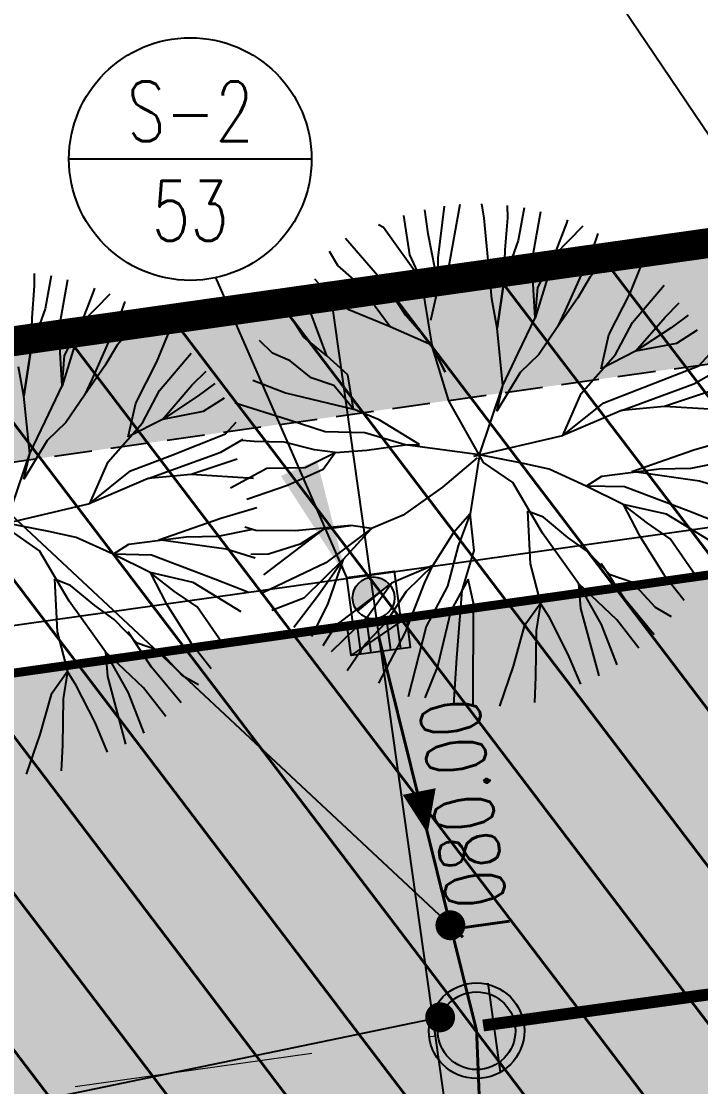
# Model space of a CAD drawing. Extents: x 352140 to 354978, y 6304672 to 6307963.
# Drawn here: x 352647.12 to 352658.5, y 6306029.22 to 6306047.06 of the extents above; entities that cross this region are included whole.
import ezdxf
from ezdxf import colors
from ezdxf.entities.mleader import LeaderData, LeaderLine
from ezdxf.enums import TextEntityAlignment as Align
from ezdxf.math import Vec2, Vec3

# ---------------------------------------------------------------- set-up
doc = ezdxf.new("R2010")
doc.units = 0
for name, pattern in [('CENTER', [50.800000000000004, 31.75, -6.35, 6.35, -6.35]), ('CONTINUA', [0]), ('CONTINUOS', [0]), ('DASHDOT', [1, 0.5, -0.25, 0, -0.25]), ('DASHDOTX2', [2, 1, -0.5, 0, -0.5]), ('DASHED', [19.049999999999997, 12.7, -6.35])]:
    doc.linetypes.add(name, pattern=pattern)
doc.layers.get('0').update_dxf_attribs({"linetype": 'CONTINUOUS'})
for name, color, linetype in [('00-S2_ALL AREA APORTANTES', 150, 'CONTINUOUS'), ('00_All ext_Camara', 3, 'CONTINUOUS'), ('00_All ext_Colector', 1, 'CONTINUOUS'), ('00_All ext_Descarga sum', 1, 'CONTINUOUS'), ('00_All ext_Txt', 4, 'CONTINUOUS'), ('00_S2_All ext_Sumidero', 3, 'CONTINUOUS'), ('02_Geo ext_Acotamiento', 7, 'CONTINUOUS'), ('02_Geo ext_Eje', 4, 'CONTINUOUS'), ('03_Pav ext_HCV', 34, 'CONTINUOUS'), ('03_Pav ext_Vereda HC', 42, 'CONTINUOUS'), ('03_Pav proy_Solera Tipo A', 1, 'CONTINUOUS'), ('03_S2_Pav ext_Borde vereda', 7, 'CONTINUOUS'), ('05_All ext_Txt', 4, 'CONTINUOUS'), ('1-MURO PANDERETA', 250, 'FENCELINE2'), ('Paisajismo', 253, 'CONTINUOUS')]:
    doc.layers.add(name, color=color, linetype=linetype)
doc.layers.add('0_ASD_LINEA OFICIAL', color=253, linetype='DASHDOT', lineweight=20)
doc.layers.add('EJE PROYECTADO', color=7, linetype='DASHDOTX2', lineweight=15)
doc.styles.add('ROMANS', font='romans.shx', dxfattribs={"width": 0.75})
doc.linetypes.add('FENCELINE2', pattern='A,0.25,-0.1,[132,ltypeshp.shx,S=0.1,R=0,X=-0.1,Y=0],-0.1,1', length=1.45)
doc.dimstyles.new('acio', dxfattribs={"dimscale": 0, "dimtxt": 2, "dimasz": 2, "dimexe": 1, "dimexo": 1, "dimtad": 1, "dimrnd": 0.05, "dimzin": 1, "dimtxsty": 'ROMANS', "dimcen": 2.5, "dimclrt": 2, "dimaunit": 2, "dimazin": 0, "dimtfac": 1, "dimtmove": 0, "dimatfit": 3, "dimfxl": 1, "dimfxlon": 1, "dimarcsym": 0})
doc.dimstyles.new('Principal', dxfattribs={"dimscale": 0, "dimtxt": 2, "dimasz": 2, "dimexe": 1, "dimexo": 1, "dimtad": 1, "dimrnd": 0.05, "dimzin": 1, "dimtxsty": 'ROMANS', "dimcen": 2.5, "dimclrt": 2, "dimaunit": 2, "dimadec": 0, "dimazin": 0, "dimtfac": 1, "dimtmove": 0, "dimatfit": 3, "dimfxl": 1, "dimfxlon": 1, "dimarcsym": 0})
pattern_1 = [(127.2451660467093, (0, 0), (-1.263734244477452, -0.9607975902004564), [])]
pattern_2 = [(0, (0, 0), (0.15875, 0.3175), [0, -0.3175])]

# ---------------------------------------------------------------- blocks, each defined once
blk = doc.blocks.new('_Dot')
at = {"color": 0, "linetype": 'ByBlock', "lineweight": -2}
blk.add_line((-0.5, 0), (-1, 0), dxfattribs=at)
at = {"color": 0, "linetype": 'ByBlock', "const_width": 0.5}
blk.add_lwpolyline([(-0.25, 0, 1), (0.25, 0, 1)], format="xyb", close=True, dxfattribs=at)
blk = doc.blocks.new('*U962')
at = {"layer": 'EJE PROYECTADO', "color": 7, "linetype": 'DASHDOTX2', "lineweight": 15, "ltscale": 4}
blk.add_line((352607.9261549543, 6306023.563363702), (352715.028569147, 6306038.686160961), dxfattribs=at)
blk = doc.blocks.new('SUMIDEROS2-flat-36')
h = blk.add_hatch(color=256)
h.dxf.hatch_style = 1
h.paths.add_polyline_path([(-2384012.433764914, 5850958.890662028), (-2384013.236991517, 5850959.486335617), (-2384012.135928119, 5850959.292275329)])
h = blk.add_hatch(color=256)
h.dxf.hatch_style = 1
h.paths.add_polyline_path([(-2384013.425125614, 5850958.89225714, 1), (-2384012.727470282, 5850958.835011723)])
at = {"ltscale": 0.5}
blk.add_line((-2384012.135928119, 5850959.292275329), (-2384013.236991517, 5850959.486335617), dxfattribs=at)
for points in [[(-2384012.939154723, 5850959.887948919), (-2384012.135928119, 5850959.292275329), (-2384012.433764914, 5850958.890662028), (-2384013.236991517, 5850959.486335617)], [(-2384013.236991517, 5850959.486335617), (-2384012.939154723, 5850959.887948919), (-2384012.135928119, 5850959.292275329), (-2384012.433764914, 5850958.890662028)]]:
    blk.add_lwpolyline(points, close=True)
for points in [[(-2384013.103120417, 5850959.387056686), (-2384012.805283622, 5850959.788669988)], [(-2384012.969249316, 5850959.287777754), (-2384012.671412521, 5850959.689391055)], [(-2384012.835378215, 5850959.188498823), (-2384012.53754142, 5850959.590112124)], [(-2384012.514087574, 5850958.950229387), (-2384012.990626445, 5850958.307648106), (-2384013.633207727, 5850958.784186976), (-2384013.156668857, 5850959.426768258)], [(-2384012.701507115, 5850959.089219891), (-2384012.403670321, 5850959.490833192)], [(-2384012.701507115, 5850959.089219891), (-2384012.403670321, 5850959.490833192)], [(-2384012.567636015, 5850958.98994096), (-2384012.26979922, 5850959.391554261)], [(-2384012.727470282, 5850958.835011723), (-2384013.425125614, 5850958.89225714)]]:
    blk.add_lwpolyline(points)
blk.add_circle((-2384013.076297948, 5850958.863634431), 0.35, dxfattribs=at)
blk = doc.blocks.new('CAMARA')
at = {"layer": '00_All ext_Camara', "ltscale": 0.5}
for radius in [0.8, 0.65]:
    blk.add_circle((0, 0), radius, dxfattribs=at)
blk = doc.blocks.new('sta_tic')
blk.add_line((0, -1.5), (0, 1.5))
blk = doc.blocks.new('*D1233')
at = {"layer": '02_Geo ext_Acotamiento', "color": 0, "lineweight": -2, "transparency": 16777216}
for p, q in [((352681.3729139861, 6306041.507904957), (352681.2626115966, 6306042.289140631)), ((352640.5150699242, 6306036.031050548), (352680.3423338038, 6306041.654247898)), ((352639.5652914505, 6306035.605101467), (352639.454989061, 6306036.386337142))]:
    blk.add_line(p, q, dxfattribs=at)
at = {"layer": '02_Geo ext_Acotamiento', "color": 0, "transparency": 16777216}
for points in [[(352680.319033292, 6306041.819277787), (352680.3656343156, 6306041.48921801), (352681.3325131318, 6306041.794050967)], [(352640.4917694124, 6306036.196080437), (352640.538370436, 6306035.86602066), (352639.5248905962, 6306035.891247477)]]:
    blk.add_solid(points, dxfattribs=at)
at = {"layer": '02_Geo ext_Acotamiento', "color": 2, "transparency": 16777216, "insert": (352660.3017972912, 6306039.741472719), "char_height": 1, "attachment_point": 5, "rotation": 8.036450939066954, "style": 'ROMANS'}
blk.add_mtext('42,20', dxfattribs=at)
blk = doc.blocks.new('A$C27410629')
at = {"layer": '0_ASD_LINEA OFICIAL', "ltscale": 8}
blk.add_lwpolyline([(286.0191263138258, 1240.57846385429, 0.5, 0.5, 0.0298147503070914), (329.8275544899516, 1253.395882122718, 0.5, 0.5, 0.0053734721055666), (335.5549609565205, 1255.503897473505, 0.5, 0.5, -0.0203890515798278), (369.1789315856004, 1266.395914572439, 0.5, 0.5, -0.0103381188957269), (382.0160864036152, 1269.772252053919, 0.5, 0.5, -0.0117361804000416), (401.8827953144032, 1274.181638345332, 0.5, 0.5, 0), (500.8924152547843, 1288.160771687743, 0, 0, 0)], format="xyseb", dxfattribs=at)
blk = doc.blocks.new('1.0 - LO RECABARREN LOTEO PARQUE - VEGETACION PROPUESTA ETAPA MUNICIPAL')
at = {"layer": 'Paisajismo', "color": 251}
for p, q in [((352654.8731537223, 6306043.761832152), (352654.832060887, 6306044.004610754)), ((352653.9327817107, 6306043.502571484), (352653.8787668031, 6306043.904225743)), ((352654.1012182576, 6306043.103242264), (352654.2098079642, 6306043.964172781)), ((352654.4658486105, 6306043.992059584), (352654.2480300732, 6306042.784007461)), ((352655.266701453, 6306043.771671291), (352655.2627974195, 6306043.978442644)), ((352655.5419879921, 6306043.93750652), (352655.4433080663, 6306043.390213285)), ((352655.6712993491, 6306043.032259612), (352655.8200320753, 6306043.877373635)), ((352653.1866217431, 6306043.609236079), (352653.105717589, 6306043.651432417)), ((352653.5226242472, 6306043.80832193), (352653.6226106477, 6306043.152702987)), ((352654.9991284897, 6306042.415804986), (352654.8731537223, 6306043.761832152)), ((352655.2233959523, 6306043.236374866), (352655.266701453, 6306043.771671291)), ((352656.053007235, 6306043.145143555), (352656.2564905827, 6306043.683464287)), ((352656.2564905827, 6306043.683464287), (352656.2727984679, 6306043.735687003)), ((352653.8175565297, 6306042.728803185), (352653.1866217431, 6306043.609236079)), ((352654.1103346977, 6306042.620403758), (352653.9327817107, 6306043.502571484)), ((352656.5247941264, 6306043.632012766), (352656.053007235, 6306043.145143555)), ((352656.7748196789, 6306043.508283759), (352656.6735052098, 6306043.212186074)), ((352653.2317472352, 6306042.63756967), (352652.5492018335, 6306043.426399209)), ((352655.4433080663, 6306043.390213285), (352655.2062838259, 6306042.728298319)), ((352657.1207966311, 6306043.30142301), (352656.9611942415, 6306043.13556872)), ((352652.4242919786, 6306042.96973491), (352652.2862701576, 6306043.207644534)), ((352653.6226106477, 6306043.152702987), (352653.8175565297, 6306042.728803185)), ((352655.2062838259, 6306042.728298319), (352655.2233959523, 6306043.236374866)), ((352656.053007235, 6306043.145143555), (352655.7256227538, 6306042.096733077)), ((352655.7694326735, 6306042.605313703), (352656.053007235, 6306043.145143555)), ((352656.6735052098, 6306043.212186074), (352656.2297054871, 6306042.217659397)), ((352656.9611942415, 6306043.13556872), (352656.6473934159, 6306042.782233126)), ((352652.6957983133, 6306042.734345598), (352652.4242919786, 6306042.96973491)), ((352654.1103346977, 6306042.620403758), (352654.1012182576, 6306043.103242264)), ((352655.7256227538, 6306042.096733077), (352655.6712993491, 6306043.032259612)), ((352657.3104318498, 6306042.49969512), (352657.5167504049, 6306043.003010466)), ((352647.3474271911, 6306042.630660065), (352647.3435231576, 6306042.837431417)), ((352647.6227137302, 6306042.796495293), (352647.5240338043, 6306042.249202058)), ((352654.2480300732, 6306042.784007461), (352654.1103346977, 6306042.620403758)), ((352656.6473934159, 6306042.782233126), (352656.440377078, 6306042.430913721)), ((352647.3041216904, 6306042.095363639), (352647.3474271911, 6306042.630660065)), ((352647.7520250872, 6306041.891248385), (352647.9007578134, 6306042.736362408)), ((352648.3372163208, 6306042.54245306), (352648.3535242059, 6306042.594675777)), ((352652.2417187134, 6306042.524746422), (352652.0364913426, 6306042.742251049)), ((352652.9693199228, 6306042.39210227), (352652.6957983133, 6306042.734345598)), ((352653.5616885424, 6306042.136048888), (352653.2317472352, 6306042.63756967)), ((352653.8175565297, 6306042.728803185), (352653.9984166256, 6306041.636541265)), ((352653.9802363536, 6306042.05443455), (352654.1103346977, 6306042.620403758)), ((352655.0879310147, 6306041.924350156), (352655.2062838259, 6306042.728298319)), ((352655.2062838259, 6306042.728298319), (352655.0879310147, 6306041.924350156)), ((352655.7256227538, 6306042.096733077), (352655.7694326735, 6306042.605313703)), ((352657.3561299645, 6306042.020623423), (352657.8880560932, 6306042.645724571)), ((352648.133732973, 6306042.004132329), (352648.3372163208, 6306042.54245306)), ((352648.6055198645, 6306042.491001539), (352648.133732973, 6306042.004132329)), ((352652.2417459283, 6306041.458097409), (352651.8591831859, 6306042.473200579)), ((352652.6093046413, 6306042.229804562), (352652.2417187134, 6306042.524746422)), ((352653.2982547359, 6306041.94400698), (352652.9693199228, 6306042.39210227)), ((352655.0879310147, 6306041.924350156), (352654.9991284897, 6306042.415804986)), ((352656.440377078, 6306042.430913721), (352656.1024003783, 6306041.943504277)), ((352656.9614586716, 6306041.808840566), (352657.3104318498, 6306042.49969512)), ((352647.5240338043, 6306042.249202058), (352647.287009564, 6306041.587287092)), ((352648.855545417, 6306042.367272533), (352648.7542309478, 6306042.071174847)), ((352653.2982547359, 6306041.94400698), (352652.6093046413, 6306042.229804562)), ((352656.2297054871, 6306042.217659397), (352656.1024003783, 6306041.943504277)), ((352657.9010709754, 6306042.108337989), (352658.1392427684, 6306042.345529615)), ((352647.287009564, 6306041.587287092), (352647.3041216904, 6306042.095363639)), ((352648.7542309478, 6306042.071174847), (352648.3104312251, 6306041.07664817)), ((352649.2015223692, 6306042.160411783), (352649.0419199796, 6306041.994557493)), ((352651.8536755913, 6306041.772777541), (352651.6256843066, 6306042.130731213)), ((352653.9984166256, 6306041.636541265), (352653.5616885424, 6306042.136048888)), ((352655.4430569748, 6306041.503474701), (352655.7256227538, 6306042.096733077)), ((352657.4090844894, 6306041.535535997), (352657.9010709754, 6306042.108337989)), ((352658.2861055317, 6306042.139865382), (352658.0050139563, 6306041.929171606)), ((352647.8063484919, 6306040.955721851), (352647.7520250872, 6306041.891248385)), ((352648.133732973, 6306042.004132329), (352647.8063484919, 6306040.955721851)), ((352647.8501584116, 6306041.464302476), (352648.133732973, 6306042.004132329)), ((352649.0419199796, 6306041.994557493), (352648.728119154, 6306041.641221899)), ((352649.3911575879, 6306041.358683893), (352649.5974761429, 6306041.861999239)), ((352653.9984166256, 6306041.636541265), (352653.2982547359, 6306041.94400698)), ((352655.186180266, 6306040.964145854), (352655.0879310147, 6306041.924350156)), ((352656.1024003783, 6306041.943504277), (352655.7906171123, 6306041.483311636)), ((352657.0725554623, 6306041.480790497), (352657.3561299645, 6306042.020623423)), ((352658.0050139563, 6306041.929171606), (352657.4090844894, 6306041.535535997)), ((352658.4404740199, 6306041.89101129), (352658.0903717784, 6306041.669152631)), ((352651.3302752429, 6306041.505991391), (352651.1126666882, 6306041.715673021)), ((352652.2417459283, 6306041.458097409), (352651.8536755913, 6306041.772777541)), ((352656.831360317, 6306041.24287187), (352656.9614586716, 6306041.808840566)), ((352647.1686567528, 6306040.78333893), (352647.287009564, 6306041.587287092)), ((352647.287009564, 6306041.587287092), (352647.1686567528, 6306040.78333893)), ((352648.728119154, 6306041.641221899), (352648.5211028161, 6306041.289902494)), ((352649.4368557026, 6306040.879612196), (352649.9687818312, 6306041.504713344)), ((352651.6264595823, 6306041.377963162), (352651.3302752429, 6306041.505991391)), ((352654.2205647201, 6306041.186429742), (352653.9984166256, 6306041.636541265)), ((352653.9984166256, 6306041.636541265), (352654.2205647201, 6306041.186429742)), ((352654.2830371575, 6306040.706578072), (352653.9984166256, 6306041.636541265)), ((352655.186180266, 6306040.964145854), (352655.4430569748, 6306041.503474701)), ((352657.4090844894, 6306041.535535997), (352656.831360317, 6306041.24287187)), ((352658.0903717784, 6306041.669152631), (352657.4090844894, 6306041.535535997)), ((352647.8063484919, 6306040.955721851), (352647.8501584116, 6306041.464302476)), ((352649.0421844097, 6306040.667829339), (352649.3911575879, 6306041.358683893)), ((352651.9790613346, 6306041.090660512), (352651.6264595823, 6306041.377963162)), ((352652.5896071357, 6306041.142658092), (352652.2417459283, 6306041.458097409)), ((352655.7906171123, 6306041.483311636), (352655.4758075043, 6306041.183404566)), ((352656.4973361014, 6306040.82855898), (352657.0725554623, 6306041.480790497)), ((352658.4648112328, 6306041.293287294), (352658.6431232228, 6306041.488898712)), ((352647.1686567528, 6306040.78333893), (352647.0798542277, 6306041.274793759)), ((352648.5211028161, 6306041.289902494), (352648.1831261164, 6306040.80249305)), ((352649.9817967135, 6306040.967326762), (352650.2199685065, 6306041.204518388)), ((352652.6832606317, 6306040.56947767), (352652.5896071357, 6306041.142658092)), ((352655.4758075043, 6306041.183404566), (352655.0874637873, 6306040.534701434)), ((352657.5369900604, 6306040.928361503), (352658.4648112328, 6306041.293287294)), ((352658.3847551433, 6306040.990444731), (352658.7560614859, 6306041.203417106)), ((352648.3104312251, 6306041.07664817), (352648.1831261164, 6306040.80249305)), ((352649.4898102275, 6306040.39452477), (352649.9817967135, 6306040.967326762)), ((352650.3668312698, 6306040.998854155), (352650.0857396944, 6306040.788160379)), ((352651.0024595441, 6306041.052315139), (352651.5494701308, 6306040.841263183)), ((352652.3553368267, 6306040.964144479), (352651.9790613346, 6306041.090660512)), ((352652.6832606317, 6306040.56947767), (352652.3553368267, 6306040.964144479)), ((352654.7928229096, 6306039.800616099), (352655.186180266, 6306040.964145854)), ((352655.0874637873, 6306040.534701434), (352655.186180266, 6306040.964145854)), ((352657.1703002945, 6306040.547301994), (352658.3847551433, 6306040.990444731)), ((352647.5237827129, 6306040.362463474), (352647.8063484919, 6306040.955721851)), ((352648.1831261164, 6306040.80249305), (352647.8713428504, 6306040.342300409)), ((352649.1532812004, 6306040.33977927), (352649.4368557026, 6306040.879612196)), ((352650.0857396944, 6306040.788160379), (352649.4898102275, 6306040.39452477)), ((352651.5494701308, 6306040.841263183), (352652.6832606317, 6306040.56947767)), ((352656.1900923734, 6306040.127936446), (352656.4973361014, 6306040.82855898)), ((352656.8741159534, 6306040.675330223), (352657.5369900604, 6306040.928361503)), ((352658.6597571149, 6306040.869387492), (352657.8900985184, 6306040.614340021)), ((352647.2669060041, 6306039.823134627), (352647.1686567528, 6306040.78333893)), ((352648.9120860551, 6306040.101860643), (352649.0421844097, 6306040.667829339)), ((352650.521199758, 6306040.750000063), (352650.1710975165, 6306040.528141405)), ((352651.5917286831, 6306040.388525825), (352650.7051932818, 6306040.66575039)), ((352654.8633353247, 6306039.675305483), (352654.2830371575, 6306040.706578072)), ((352656.1900923734, 6306040.127936446), (352656.8741159534, 6306040.675330223)), ((352657.8900985184, 6306040.614340021), (352657.1703002945, 6306040.547301994)), ((352657.8900985184, 6306040.614340021), (352657.1703002945, 6306040.547301994)), ((352658.9299788407, 6306040.54831355), (352657.8900985184, 6306040.614340021)), ((352650.1710975165, 6306040.528141405), (352649.4898102275, 6306040.39452477)), ((352652.6832606317, 6306040.56947767), (352652.6832606317, 6306040.56947767)), ((352653.1139359772, 6306040.390544261), (352652.6832606317, 6306040.56947767)), ((352657.1703002945, 6306040.547301994), (352656.1900923734, 6306040.127936446)), ((352647.2669060041, 6306039.823134627), (352647.5237827129, 6306040.362463474)), ((352647.8713428504, 6306040.342300409), (352647.5565332424, 6306040.042393339)), ((352648.5780618395, 6306039.687547754), (352649.1532812004, 6306040.33977927)), ((352649.4898102275, 6306040.39452477), (352648.9120860551, 6306040.101860643)), ((352650.5455369709, 6306040.152276067), (352650.7238489609, 6306040.347887485)), ((352652.2097840897, 6306040.186405003), (352651.5917286831, 6306040.388525825)), ((352653.7894199197, 6306039.975714386), (352653.1139359772, 6306040.390544261)), ((352649.6177157985, 6306039.787350276), (352650.5455369709, 6306040.152276067)), ((352652.8777020948, 6306040.172293666), (352652.2097840897, 6306040.186405003)), ((352653.5491509182, 6306039.971177885), (352652.8777020948, 6306040.172293666)), ((352654.7011376872, 6306039.779138181), (352656.1900923734, 6306040.127936446)), ((352647.5565332424, 6306040.042393339), (352647.1681895253, 6306039.393690207)), ((352650.4654808814, 6306039.849433504), (352650.836787224, 6306040.062405879)), ((352651.0218319807, 6306040.026282995), (352650.8204031264, 6306040.042604868)), ((352651.5248345469, 6306040.015654599), (352651.0218319807, 6306040.026282995)), ((352652.030115852, 6306039.884316443), (352651.5248345469, 6306040.015654599)), ((352652.9099459794, 6306039.878939287), (352653.5491509182, 6306039.971177885)), ((352653.5491509182, 6306039.971177885), (352653.7894199197, 6306039.975714386)), ((352654.7928229096, 6306039.800616099), (352653.5491509182, 6306039.971177885)), ((352658.3855420487, 6306039.883559989), (352658.988720798, 6306040.064342448)), ((352646.8735486476, 6306038.659604873), (352647.2669060041, 6306039.823134627)), ((352647.1681895253, 6306039.393690207), (352647.2669060041, 6306039.823134627)), ((352648.9548416914, 6306039.534318996), (352649.6177157985, 6306039.787350276)), ((352649.2510260326, 6306039.406290767), (352650.4654808814, 6306039.849433504)), ((352650.740482853, 6306039.728376265), (352649.9708242564, 6306039.473328794)), ((352651.8738249497, 6306039.592138511), (352652.3765212654, 6306039.842142412)), ((352652.3765212654, 6306039.842142412), (352652.030115852, 6306039.884316443)), ((352652.1769276745, 6306039.565081127), (352652.3765212654, 6306039.842142412)), ((352652.3765212654, 6306039.842142412), (352652.9099459794, 6306039.878939287)), ((352654.7550354064, 6306039.753433573), (352654.1767897645, 6306039.261484553)), ((352654.7928229096, 6306039.800616099), (352654.6392068605, 6306038.815909532)), ((352655.5045577638, 6306039.660690109), (352654.7928229096, 6306039.800616099)), ((352657.3465449745, 6306039.521809953), (352658.3855420487, 6306039.883559989)), ((352648.2708181115, 6306038.986925219), (352648.5780618395, 6306039.687547754)), ((352650.6251393224, 6306039.247873673), (352651.2331068705, 6306039.580041161)), ((352651.2331068705, 6306039.580041161), (352651.8738249497, 6306039.592138511)), ((352651.5787187221, 6306039.292155265), (352652.1769276745, 6306039.565081127)), ((352655.3504304254, 6306039.337091546), (352654.8633353247, 6306039.675305483)), ((352655.9604155347, 6306039.562401986), (352655.5045577638, 6306039.660690109)), ((352656.5799841393, 6306039.280136841), (352655.9604155347, 6306039.562401986)), ((352656.843924594, 6306039.445462992), (352657.8029830405, 6306039.570466044)), ((352657.8029830405, 6306039.570466044), (352658.3369144011, 6306039.580547162)), ((352658.3369144011, 6306039.580547162), (352658.922219334, 6306039.698493402)), ((352648.2708181115, 6306038.986925219), (352648.9548416914, 6306039.534318996)), ((352649.2510260326, 6306039.406290767), (352648.2708181115, 6306038.986925219)), ((352649.9708242564, 6306039.473328794), (352649.2510260326, 6306039.406290767)), ((352649.9708242564, 6306039.473328794), (352649.2510260326, 6306039.406290767)), ((352651.0107045787, 6306039.407302323), (352649.9708242564, 6306039.473328794)), ((352656.5799841393, 6306039.280136841), (352656.843924594, 6306039.445462992)), ((352658.4758379544, 6306039.362002614), (352657.3465449745, 6306039.521809953)), ((352658.9561231014, 6306039.215772365), (352658.4758379544, 6306039.362002614)), ((352650.8993306714, 6306039.05794828), (352651.5787187221, 6306039.292155265)), ((352654.1767897645, 6306039.261484553), (352653.5179507782, 6306038.794739178)), ((352655.8471089082, 6306038.491308173), (352655.3504304254, 6306039.337091546)), ((352657.200059333, 6306038.971159015), (352656.5799841393, 6306039.280136841)), ((352657.2212066376, 6306039.265518393), (352656.5799841393, 6306039.280136841)), ((352658.2971396022, 6306038.858252442), (352657.2212066376, 6306039.265518393)), ((352646.7818634253, 6306038.638126954), (352648.2708181115, 6306038.986925219)), ((352650.4662677868, 6306038.742548762), (352651.069446536, 6306038.923331222)), ((352655.5997784474, 6306038.860771336), (352655.6431189105, 6306037.979703198)), ((352655.8687605744, 6306038.758954828), (352655.5997784474, 6306038.860771336)), ((352657.9231567914, 6306038.808180714), (352657.200059333, 6306038.971159015)), ((352657.200059333, 6306038.971159015), (352657.4672018095, 6306038.457439053)), ((352657.6065589211, 6306038.658145607), (352657.200059333, 6306038.971159015)), ((352658.8356544774, 6306038.647089508), (352658.2971396022, 6306038.858252442)), ((352647.5852835019, 6306038.519678882), (352646.8735486476, 6306038.659604873)), ((352649.4272707125, 6306038.380798726), (352650.4662677868, 6306038.742548762)), ((352653.5179507782, 6306038.794739178), (352652.9880545367, 6306038.570943967)), ((352654.6392068605, 6306038.815909532), (352654.35159718, 6306038.489793774)), ((352654.6392068605, 6306038.815909532), (352654.4357212261, 6306038.277591833)), ((352654.6392068605, 6306038.815909532), (352654.6392068605, 6306038.815909532)), ((352654.7042011597, 6306038.202491165), (352654.6392068605, 6306038.815909532)), ((352656.2757667515, 6306038.419228737), (352655.8687605744, 6306038.758954828)), ((352657.9853541068, 6306038.398059759), (352657.6065589211, 6306038.658145607)), ((352658.7267290014, 6306038.317547142), (352657.9231567914, 6306038.808180714)), ((352647.4311561635, 6306038.196080319), (352646.9440610628, 6306038.534294256)), ((352648.0411412728, 6306038.421390759), (352647.5852835019, 6306038.519678882)), ((352650.4176401391, 6306038.439535935), (352651.002945072, 6306038.557482176)), ((352651.0499410226, 6306038.537529699), (352650.8678573899, 6306038.59446844)), ((352651.713782711, 6306038.529938607), (352651.0499410226, 6306038.537529699)), ((352651.1846251662, 6306037.795430905), (352652.187158607, 6306038.555822309)), ((352652.6399922651, 6306038.617819798), (352651.713782711, 6306038.529938607)), ((352652.187158607, 6306038.555822309), (352651.7912490099, 6306038.307834641)), ((352652.187158607, 6306038.555822309), (352652.6399922651, 6306038.617819798)), ((352652.6399922651, 6306038.617819798), (352652.187158607, 6306038.555822309)), ((352652.9880545367, 6306038.570943967), (352652.2244463914, 6306037.995325313)), ((352652.5170999716, 6306038.054298453), (352652.9880545367, 6306038.570943967)), ((352652.9880545367, 6306038.570943967), (352652.6399922651, 6306038.617819798)), ((352654.35159718, 6306038.489793774), (352654.014629261, 6306037.948955806)), ((352656.450574167, 6306037.647537958), (352655.8471089082, 6306038.491308173)), ((352648.6607098774, 6306038.139125614), (352648.0411412728, 6306038.421390759)), ((352648.6607098774, 6306038.139125614), (352648.9246503321, 6306038.304451765)), ((352648.9246503321, 6306038.304451765), (352649.8837087786, 6306038.429454817)), ((352650.5565636925, 6306038.220991387), (352649.4272707125, 6306038.380798726)), ((352649.8837087786, 6306038.429454817), (352650.4176401391, 6306038.439535935)), ((352651.7912490099, 6306038.307834641), (352651.2603439895, 6306038.137467952)), ((352656.6006642164, 6306038.184847498), (352656.2757667515, 6306038.419228737)), ((352657.4672018095, 6306038.457439053), (352657.8818345683, 6306037.801127635)), ((352658.4504517483, 6306037.727728753), (352657.9853541068, 6306038.398059759)), ((352647.9278346463, 6306037.350296946), (352647.4311561635, 6306038.196080319)), ((352649.280785071, 6306037.830147788), (352648.6607098774, 6306038.139125614)), ((352649.3019323757, 6306038.124507166), (352648.6607098774, 6306038.139125614)), ((352650.3778653402, 6306037.717241216), (352649.3019323757, 6306038.124507166)), ((352651.0368488395, 6306038.074761138), (352650.5565636925, 6306038.220991387)), ((352651.2603439895, 6306038.137467952), (352650.9666838561, 6306038.131923378)), ((352654.4357212261, 6306038.277591833), (352654.2614553619, 6306037.606205367)), ((352654.5032375039, 6306037.53060062), (352654.7042011597, 6306038.202491165)), ((352656.9819835508, 6306037.791191923), (352656.6006642164, 6306038.184847498)), ((352652.2244463914, 6306037.995325313), (352651.1656649164, 6306037.494306406)), ((352652.5170999716, 6306038.054298453), (352651.8556836737, 6306037.405592166)), ((352652.1010519097, 6306037.458519809), (352652.5170999716, 6306038.054298453)), ((352652.2596809526, 6306037.312592773), (352652.5170999716, 6306038.054298453)), ((352654.014629261, 6306037.948955806), (352653.3191628277, 6306037.654603517)), ((352654.014629261, 6306037.948955806), (352653.5688592913, 6306037.512958694)), ((352653.8820999802, 6306037.665232292), (352654.014629261, 6306037.948955806)), ((352655.6431189105, 6306037.979703198), (352655.8159087682, 6306037.314869466)), ((352657.2259701288, 6306037.386235362), (352656.8325814975, 6306037.982571238)), ((352650.0038825295, 6306037.667169487), (352649.280785071, 6306037.830147788)), ((352649.280785071, 6306037.830147788), (352649.5479275476, 6306037.316427826)), ((352649.6872846592, 6306037.51713438), (352649.280785071, 6306037.830147788)), ((352657.3582568137, 6306037.664675847), (352656.9819835508, 6306037.791191923)), ((352657.8818345683, 6306037.801127635), (352658.2227516301, 6306037.36942305)), ((352647.6805041855, 6306037.719760109), (352647.7238446485, 6306036.838691971)), ((352647.9494863125, 6306037.617943601), (352647.6805041855, 6306037.719760109)), ((352648.3564924896, 6306037.27821751), (352647.9494863125, 6306037.617943601)), ((352650.8074547394, 6306037.176535915), (352650.0038825295, 6306037.667169487)), ((352650.9163802155, 6306037.506078281), (352650.3778653402, 6306037.717241216)), ((352653.3191628277, 6306037.654603517), (352652.3871475465, 6306036.952741101)), ((352652.9273207957, 6306037.103818408), (352653.3191628277, 6306037.654603517)), ((352653.5558903243, 6306036.833929711), (352653.8820999802, 6306037.665232292)), ((352654.2614553619, 6306037.606205367), (352653.9003138556, 6306036.931290517)), ((352654.6051165612, 6306037.719134615), (352654.3134190059, 6306037.190365363)), ((352654.6931329745, 6306037.3182875), (352654.6051165612, 6306037.719134615)), ((352657.0916934159, 6306037.041567284), (352656.450574167, 6306037.647537958)), ((352656.450574167, 6306037.647537958), (352656.4847478583, 6306037.231362576)), ((352656.8374395928, 6306036.960023923), (352656.450574167, 6306037.647537958)), ((352657.740078338, 6306037.24430443), (352657.3582568137, 6306037.664675847)), ((352650.0660798449, 6306037.257048532), (352649.6872846592, 6306037.51713438)), ((352651.8556836737, 6306037.405592166), (352651.3166499757, 6306037.194160238)), ((352651.6839950637, 6306036.916169688), (352652.1010519097, 6306037.458519809)), ((352653.5688592913, 6306037.512958694), (352653.2313870107, 6306036.99883345)), ((352654.417635224, 6306036.406582321), (352654.5032375039, 6306037.53060062)), ((352648.5312999051, 6306036.506526731), (352647.9278346463, 6306037.350296946)), ((352648.6813899545, 6306037.043836271), (352648.3564924896, 6306037.27821751)), ((352649.5479275476, 6306037.316427826), (352649.9625603064, 6306036.660116408)), ((352650.5311774864, 6306036.586717526), (352650.0660798449, 6306037.257048532)), ((352651.9884681893, 6306036.764084742), (352652.2596809526, 6306037.312592773)), ((352654.6878315863, 6306035.597749518), (352654.6931329745, 6306037.3182875)), ((352655.8159087682, 6306037.314869466), (352655.5451355545, 6306036.931865153)), ((352655.8159087682, 6306037.314869466), (352655.7443945019, 6306036.859213326)), ((352655.964679556, 6306037.080664355), (352655.8159087682, 6306037.314869466)), ((352656.4847478583, 6306037.231362576), (352656.7899164819, 6306036.101058296)), ((352657.7198830906, 6306036.791796965), (352657.2259701288, 6306037.386235362)), ((352658.0088837148, 6306037.092837754), (352657.740078338, 6306037.24430443)), ((352649.0627092889, 6306036.650180696), (352648.6813899545, 6306037.043836271)), ((352652.3150848968, 6306036.508620959), (352652.9273207957, 6306037.103818408)), ((352654.3134190059, 6306037.190365363), (352654.0896336703, 6306036.260369412)), ((352656.2780282903, 6306036.462691701), (352655.964679556, 6306037.080664355)), ((352657.4626979977, 6306036.565561562), (352657.0916934159, 6306037.041567284)), ((352652.3871475465, 6306036.952741101), (352652.1724510793, 6306036.606554624)), ((352653.2313870107, 6306036.99883345), (352652.8908883917, 6306036.644993777)), ((352653.9003138556, 6306036.931290517), (352653.6021491464, 6306035.749811271)), ((352655.5451355545, 6306036.931865153), (352655.3566220257, 6306036.264165775)), ((352657.0991439782, 6306036.28550674), (352656.8374395928, 6306036.960023923)), ((352647.7238446485, 6306036.838691971), (352647.8966345063, 6306036.173858239)), ((352649.3066958668, 6306036.245224135), (352648.9133072355, 6306036.841560011)), ((352653.1094316346, 6306035.980231167), (352653.5558903243, 6306036.833929711)), ((352655.7443945019, 6306036.859213326), (352655.7323240478, 6306036.083994119)), ((352649.172419154, 6306035.900556057), (352648.5312999051, 6306036.506526731)), ((352648.5312999051, 6306036.506526731), (352648.5654735964, 6306036.090351349)), ((352648.9181653309, 6306035.819012696), (352648.5312999051, 6306036.506526731)), ((352649.4389825518, 6306036.52366462), (352649.0627092889, 6306036.650180696)), ((352649.8208040761, 6306036.103293203), (352649.4389825518, 6306036.52366462)), ((352649.9625603064, 6306036.660116408), (352650.3034773682, 6306036.228411823)), ((352652.8908883917, 6306036.644993777), (352652.5791051239, 6306036.184801137)), ((352654.3631129877, 6306035.618456363), (352654.417635224, 6306036.406582321)), ((352656.4885735915, 6306035.96353081), (352656.2780282903, 6306036.462691701)), ((352647.8966345063, 6306036.173858239), (352647.6258612926, 6306035.790853926)), ((352647.8966345063, 6306036.173858239), (352647.82512024, 6306035.718202099)), ((352648.0454052941, 6306035.939653128), (352647.8966345063, 6306036.173858239)), ((352649.8006088286, 6306035.650785738), (352649.3066958668, 6306036.245224135)), ((352654.0896336703, 6306036.260369412), (352653.8783558762, 6306035.733118046)), ((352655.3566220257, 6306036.264165775), (352655.12789825, 6306035.59570719)), ((352648.5654735964, 6306036.090351349), (352648.87064222, 6306034.960047069)), ((352650.0896094529, 6306035.951826527), (352649.8208040761, 6306036.103293203)), ((352655.7323240478, 6306036.083994119), (352655.7136987217, 6306035.656061895)), ((352648.3587540284, 6306035.321680474), (352648.0454052941, 6306035.939653128)), ((352649.1798697163, 6306035.144495513), (352648.9181653309, 6306035.819012696)), ((352649.5434237358, 6306035.424550335), (352649.172419154, 6306035.900556057)), ((352647.6258612926, 6306035.790853926), (352647.4373477638, 6306035.123154548)), ((352647.82512024, 6306035.718202099), (352647.8130497859, 6306034.942982893)), ((352648.5692993296, 6306034.822519583), (352648.3587540284, 6306035.321680474)), ((352647.4373477638, 6306035.123154548), (352647.2086239881, 6306034.454695963)), ((352647.8130497859, 6306034.942982893), (352647.7944244598, 6306034.515050668))]:
    blk.add_line(p, q, dxfattribs=at)

msp = doc.modelspace()

# ---------------------------------------------------------------- hatches: boundary and pattern name
at = {"layer": '00-S2_ALL AREA APORTANTES', "linetype": 'DASHED', "lineweight": 40, "ltscale": 0.25}
h = msp.add_hatch(dxfattribs=at)
h.set_pattern_fill('ANSI31', color=82, scale=0.5, angle=82.24516604670927)
h.set_pattern_definition(pattern_1)
h.paths.add_polyline_path([(352679.7224584352, 6306046.324468091), (352652.3043928417, 6306042.453321074), (352654.0520196788, 6306030.076308399), (352681.4700482321, 6306033.947717744)])
h = msp.add_hatch(dxfattribs=at)
h.set_pattern_fill('ANSI31', color=40, scale=0.5, angle=82.24516604670927)
h.set_pattern_definition(pattern_1)
h.paths.add_polyline_path([(352652.3043928417, 6306042.453321074), (352624.9754433884, 6306038.594756333), (352626.7231071456, 6306026.217482185), (352654.0520196788, 6306030.076308399)])
h = msp.add_hatch(dxfattribs=at)
h.set_pattern_fill('ANSI31', color=40, scale=0.5, angle=82.24516604670927)
h.set_pattern_definition(pattern_1)
h.paths.add_polyline_path([(352681.4700482321, 6306033.947717744), (352654.0520196788, 6306030.076308399), (352655.799676479, 6306017.699083521), (352683.2177050325, 6306021.570492866)])
h = msp.add_hatch(dxfattribs=at)
h.set_pattern_fill('ANSI31', color=150, scale=0.5, angle=82.24516604670927)
h.set_pattern_definition(pattern_1)
h.paths.add_polyline_path([(352654.0520196788, 6306030.076308399), (352626.7231071456, 6306026.217482185), (352628.470763946, 6306013.840257307), (352655.799676479, 6306017.699083521)])
at = {"layer": '03_Pav ext_HCV'}
h = msp.add_hatch(dxfattribs=at)
h.set_pattern_fill('SWAMP', color=256, scale=0.025, angle=-5.878428e-10, style=0)
h.set_pattern_definition([(359.9999999994121, (0, 0), (0.3175000000056422, 0.5499261309017425), [0.079375, -0.555625]), (90, (0.0396875, -4.072e-13), (-0.3174999999943578, 0.5499261309082575), [0.0396875, -1.06016476181]), (90, (0.049609375, -5.09e-13), (-0.3174999999943578, 0.5499261309082575), [0.03175, -1.06810226181]), (90, (0.029765625, -3.054e-13), (-0.3174999999943578, 0.5499261309082575), [0.03175, -1.06810226181]), (59.99999999941215, (0.05953125, -6.108e-13), (-0.3174999995629745, 0.5499261311573168), [0.0254, -0.6096]), (119.9999999994121, (0.01984375, -2.036e-13), (-0.6349999995686166, 2.555744e-10), [0.0254, -0.6095999999999999])])
edge = h.paths.add_edge_path()
edge.add_arc((352695.6228278121, 6305975.85554616), 52.49999999651592, 90.15910991936789, 98.03670583891278, ccw=False)
edge.add_arc((352695.3284670434, 6306081.855137437), 53.49999999947075, 270.1591099180266, 278.1028961549432)
edge.add_line((352702.8693602514, 6306028.889252855), (352706.0136189333, 6306029.333188209))
edge.add_line((352706.0136189333, 6306029.333188209), (352705.9856154933, 6306029.531218028))
edge.add_line((352705.9856154933, 6306029.531218028), (352704.2032925461, 6306029.279573285))
edge.add_line((352704.2032925461, 6306029.279573285), (352703.2511160003, 6306036.012576957))
edge.add_line((352703.2511160003, 6306036.012576957), (352702.0188872132, 6306044.725878061))
edge.add_line((352702.0188872132, 6306044.725878061), (352703.8011654631, 6306044.977517299))
edge.add_line((352703.8011654631, 6306044.977517299), (352703.773204849, 6306045.175553165))
edge.add_line((352703.773204849, 6306045.175553165), (352700.3934077578, 6306044.698360805))
edge.add_arc((352708.7779693852, 6305985.792086722), 59.50000000028207, 98.10091267222911, 105.9121530044085)
edge.add_arc((352679.7166693964, 6306087.730503638), 46.50000000145129, 278.03645094313157, 285.91215300661685, ccw=False)
edge.add_line((352686.2175121692, 6306041.687164887), (352639.6351929856, 6306035.110011804))
edge.add_line((352639.6351929856, 6306035.110011804), (352606.2230754346, 6306030.392566704))
edge.add_arc((352596.4368605051, 6306099.705119715), 70.00000005380134, 271.4853621242566, 278.03645093934756, ccw=False)
edge.add_arc((352600.0018186228, 6305960.597349328), 69.1534494366037, 91.45045642228507, 104.4748563886432)
edge.add_line((352582.7165599254, 6306027.555690113), (352582.7637162774, 6306027.36655901))
edge.add_line((352582.7637162774, 6306027.36655901), (352584.5106173158, 6306027.800539543))
edge.add_line((352584.5106173158, 6306027.800539543), (352586.1574121141, 6306021.195700438))
edge.add_line((352586.1574121141, 6306021.195700438), (352586.7232885007, 6306021.335719549))
edge.add_line((352586.7232885007, 6306021.335719549), (352590.8544985202, 6306021.398619752))
edge.add_arc((352590.8663507516, 6306020.798736827), 0.6000000001080056, -63.2212000676945, 91.13187835353392, ccw=False)
edge.add_line((352591.1366790977, 6306020.263085274), (352587.502146802, 6306018.437976366))
edge.add_line((352587.502146802, 6306018.437976366), (352586.6893552668, 6306018.235521358))
edge.add_line((352586.6893552668, 6306018.235521358), (352588.3263039394, 6306011.670172343))
edge.add_line((352588.3263039394, 6306011.670172343), (352586.5827429757, 6306011.218601814))
edge.add_line((352586.5827429757, 6306011.218601814), (352586.6331052531, 6306011.025046549))
edge.add_arc((352655.5485133363, 6305772.515255022), 248.2664981939714, 98.86355153155228, 106.1162073025364, ccw=False)
edge.add_line((352617.2951473996, 6306017.816975603), (352641.5924359696, 6306021.247501212))
edge.add_line((352641.5924359696, 6306021.247501212), (352688.282935351, 6306027.839928221))
edge = h.paths.add_edge_path(flags=16)
edge.add_arc((352710.1973540727, 6305985.371992292), 53.11479439390379, 97.81937221579312, 105.0371406437207, ccw=False)
edge.add_line((352702.9710573276, 6306037.992919867), (352703.1129390418, 6306037.003681069))
edge.add_line((352703.1129390418, 6306037.003681069), (352703.112985636, 6306037.003351058))
edge.add_line((352703.112985636, 6306037.003351058), (352703.2550507675, 6306035.984753543))
edge.add_arc((352695.9715778618, 6306088.826736871), 53.34158021342433, 270.65045146726897, 277.8479116033116, ccw=False)
edge.add_arc((352696.5726847316, 6306036.088577505), 0.599999999917819, 105.0409264166529, 270.42413250202037, ccw=False)
at = {"layer": '03_Pav ext_Vereda HC'}
h = msp.add_hatch(dxfattribs=at)
h.set_pattern_fill('DOTS', color=256, scale=0.2, style=0)
h.set_pattern_definition(pattern_2)
edge = h.paths.add_edge_path()
edge.add_line((352703.4231398524, 6306047.650922799), (352703.7172836209, 6306045.571624896))
edge.add_line((352703.7172836209, 6306045.571624896), (352707.6780010331, 6306046.130837192))
edge.add_line((352707.6780010331, 6306046.130837192), (352706.7613178024, 6306052.61221841))
edge.add_line((352706.7613178024, 6306052.61221841), (352704.7789952164, 6306052.346499193))
edge.add_line((352704.7789952164, 6306052.346499193), (352705.1234542672, 6306049.910770163))
edge.add_line((352705.1234542672, 6306049.910770163), (352704.7974891174, 6306049.864802835))
edge.add_line((352704.7974891174, 6306049.864802835), (352605.845947787, 6306035.893869592))
edge.add_arc((352689.8269849572, 6305610.553489762), 433.5519038335603, 101.1690651233866, 102.6021311798104)
edge.add_line((352595.2348293417, 6306033.660541717), (352595.6981481941, 6306031.714750792))
edge.add_arc((352689.8269849693, 6305610.553489767), 431.551903831639, 101.17631749834283, 102.598463484136, ccw=False)
edge.add_line((352606.1797675516, 6306033.921165339), (352703.4231398524, 6306047.650922799))
edge = h.paths.add_edge_path()
edge.add_arc((352405.9232446, 6306371.355446095), 378.50000000726, 289.44189965681994, 290.0475916589092, ccw=False)
edge.add_line((352531.9072759763, 6306014.43770509), (352532.5679948469, 6306012.549987328))
edge.add_arc((352405.9232446787, 6306371.35544612), 380.5000000049515, 289.4411039732285, 290.0493536249592)
edge.add_line((352536.3698511003, 6306013.914635807), (352535.6732577755, 6306015.789440849))
edge = h.paths.add_edge_path()
edge.add_line((352578.4074838122, 6306027.477461996), (352582.2739194858, 6306028.488174673))
edge.add_line((352582.2739194858, 6306028.488174673), (352582.2735466855, 6306028.489593998))
edge.add_arc((352695.6574150563, 6305586.721125475), 456.0869230611745, 103.5396469629236, 104.39476836692091, ccw=False)
edge.add_line((352588.8791843916, 6306030.132549373), (352588.4159086673, 6306032.078159176))
edge.add_arc((352689.8269848596, 6305610.553490033), 433.5519035480428, 103.5272370596859, 109.9019821663102)
edge.add_line((352542.2406797644, 6306018.21209183), (352542.9372858721, 6306016.337252383))
edge.add_arc((352690.61426378, 6305608.175091193), 434.0562632094287, 104.981518227343, 109.8906089499317, ccw=False)
h = msp.add_hatch(dxfattribs=at)
h.set_pattern_fill('DOTS', color=256, scale=0.2, style=0)
h.set_pattern_definition(pattern_2)
edge = h.paths.add_edge_path()
edge.add_line((352708.350524546, 6306025.119232051), (352708.6131484506, 6306025.156224338))
edge.add_line((352708.6131484506, 6306025.156224338), (352709.4927218606, 6306019.014929595))
edge.add_line((352709.4927218606, 6306019.014929595), (352711.4741742484, 6306019.286802134))
edge.add_line((352711.4741742484, 6306019.286802134), (352710.0305056714, 6306029.495230259))
edge.add_line((352710.0305056714, 6306029.495230259), (352706.0696310923, 6306028.937129316))
edge.add_line((352706.0696310923, 6306028.937129316), (352706.3637178176, 6306026.857591641))
edge.add_line((352706.3637178176, 6306026.857591641), (352622.7858116257, 6306015.057256527))
edge.add_line((352622.7858116257, 6306015.057256527), (352617.8349148842, 6306014.358241161))
edge.add_line((352617.8349148842, 6306014.358241161), (352609.693031093, 6306013.208691459))
edge.add_line((352609.693031093, 6306013.208691459), (352608.6640347624, 6306013.002519644))
edge.add_arc((352692.7099067825, 6305596.96117567), 424.4456484631147, 101.4208046291385, 104.3722850303219)
edge.add_line((352587.3534402294, 6306008.12309445), (352583.4868267103, 6306007.098818317))
edge.add_arc((352690.293514658, 6305609.325132148), 411.8635380785971, 105.0300391540091, 110.6289178628738)
edge.add_arc((352405.3193197821, 6306373.19770662), 403.4386051726804, 289.7481950342084, 290.285108327017, ccw=False)
edge.add_line((352541.6360073423, 6305993.486673285), (352542.2839023249, 6305991.59428968))
edge.add_arc((352405.3488428521, 6306373.115848734), 405.3515887915564, 289.7439899444065, 290.2860910811432)
edge.add_arc((352689.6646691976, 6305611.165365392), 407.9197498477678, 101.39688232983451, 110.63812504976039, ccw=False)
edge.add_line((352609.0580949512, 6306011.041724414), (352610.0295789289, 6306011.236372937))
edge.add_line((352610.0295789289, 6306011.236372937), (352708.350524546, 6306025.119232051))

# ---------------------------------------------------------------- linework, layer by layer
at = {"layer": '00-S2_ALL AREA APORTANTES', "color": 82, "ltscale": 0.25}
msp.add_lwpolyline([(352652.3043928417, 6306042.453321074), (352655.7996764791, 6306017.699083521)], dxfattribs=at)
at = {"layer": '00_All ext_Colector', "const_width": 0.2, "flags": 128}
msp.add_lwpolyline([(352654.8558833319, 6306030.249237709), (352675.9881042047, 6306033.159743676)], dxfattribs=at)
at = {"layer": '00_All ext_Descarga sum', "linetype": 'DASHED', "ltscale": 0.05, "const_width": 0.05}
for points in [[(352653.1066671014, 6306036.762032513), (352654.7462598026, 6306030.161463302)], [(352654.7462598026, 6306030.161463302), (352655.0164855272, 6306023.395310062)]]:
    msp.add_lwpolyline(points, dxfattribs=at)
at = {"layer": '00_All ext_Txt', "extrusion": (5.811924907691035e-13, 1.507996267808687e-09, 1)}
msp.add_lwpolyline([(352651.9838255154, 6306044.753491024), (352647.9226109101, 6306044.755055775)], dxfattribs=at)
at = {"layer": '00_All ext_Txt', "color": 2, "extrusion": (-4.239012439324731e-07, -8.482334354616996e-08, 0.9999999999999066), "elevation": -0.6843892808450147}
msp.add_lwpolyline([(352653.9264634203, 6306033.461747876, 0, 0.5624999999999991, 0), (352653.7854676028, 6306034.166368795, 0.1042479130453781, 0.1042479130453781, 0)], format="xyseb", dxfattribs=at)
at = {"layer": '00_All ext_Txt'}
msp.add_circle((352649.9532169405, 6306044.754271962), 2.03060745366118, dxfattribs=at)
at = {"layer": '02_Geo ext_Eje', "linetype": 'CENTER', "ltscale": 0.1, "const_width": 0.3, "flags": 128}
msp.add_lwpolyline([(352312.1869419859, 6305350.253457952), (352300.2703427262, 6305525.49263268), (352298.8102463124, 6305526.328832162), (352298.1240866417, 6305536.419131564), (352297.4655975985, 6305554.947358046), (352300.3730987812, 6305560.093160775, -0.0037282653220634), (352298.8869483477, 6305583.425011669), (352295.9389332888, 6305635.971749912), (352293.844468649, 6305666.194448568, -0.0184019314181332), (352293.3438672001, 6305681.639249023, 0.0151715770045248), (352293.1864957727, 6305687.704442002), (352288.4883733931, 6305771.091482916, 0.0093866253216456), (352287.0843622422, 6305789.506318077, 0.0241491865333849), (352280.7601415884, 6305831.584019321), (352280.7601415906, 6305831.584019321, 0.0082602829516699), (352277.7160237461, 6305845.558331769, 0.0284436034361872), (352273.9880373229, 6305856.836092235, -0.0125641486096236), (352265.8165059218, 6305879.815987964, -4.8188611198e-05), (352261.131028466, 6305893.24079561, -0.0136636635266434), (352251.3178816694, 6305918.857004657, -0.058265206568289), (352243.4886382369, 6305954.379237848), (352243.4886382332, 6305954.379237848, -0.0039617241967277), (352243.2745247938, 6305956.814568781, -0.2741006311764708), (352278.3845610315, 6306028.408419116), (352278.3845610315, 6306028.408419116, -0.1176347053763299), (352314.8968764082, 6306041.290246989, -0.1054479127376658), (352349.7582408146, 6306037.778979043, -0.0422728465568076), (352362.977866212, 6306032.296059269), (352388.0651661378, 6306018.452597812, 0.0189373347584972), (352399.773478026, 6306012.530964789, -0.0114747213886426), (352417.8368195101, 6306003.156911181, 0.0496207765704239), (352428.0326397766, 6305998.852976762), (352428.0326397765, 6305998.852976763), (352428.0326397766, 6305998.852976762, 0.0889315887561895), (352448.6948046739, 6305995.817405001, 0.0193728643711076), (352457.0790293366, 6305996.38837774, 0.0233876999116095), (352489.9839406122, 6306002.290656727, 0.0298147503070914), (352533.7923687884, 6306015.108074996, 0.0053734721055666), (352539.5197752549, 6306017.216090346, -0.0203890515798278), (352573.143745884, 6306028.108107445, -0.0103381188957269), (352585.980900702, 6306031.484444926, -0.0117361804000416), (352605.8476096128, 6306035.893831218), (352704.8572295532, 6306049.87296456)], format="xyb", dxfattribs=at)
at = {"layer": '03_Pav proy_Solera Tipo A', "linetype": 'CONTINUOS', "ltscale": 0.1, "const_width": 0.15}
msp.add_lwpolyline([(352606.2230754351, 6306030.392566703), (352639.6351929856, 6306035.110011804), (352686.2174139868, 6306041.686939168)], dxfattribs=at)
at = {"layer": '03_S2_Pav ext_Borde vereda', "linetype": 'DASHED', "ltscale": 0.05}
msp.add_lwpolyline([(352594.7224000719, 6306031.495485335, -0.0067847381464532), (352606.1797675516, 6306033.921165339), (352703.4231398524, 6306047.650922799), (352704.7533873252, 6306038.244514755)], format="xyb", dxfattribs=at)
at = {"layer": '1-MURO PANDERETA', "ltscale": 3, "flags": 128}
msp.add_lwpolyline([(352704.7882455486, 6306049.818408735), (352701.656, 6306049.367000001), (352692.3610000001, 6306048.082), (352681.859, 6306046.613), (352670.566, 6306045.036), (352660.7960000001, 6306043.664), (352645.594, 6306041.527000001), (352637.691, 6306040.405), (352631.946, 6306039.557), (352615.863, 6306037.317000001), (352605.8475782671, 6306035.893869592), (352604.45, 6306045.558999999), (352603.055, 6306055.471), (352601.748, 6306064.659), (352600.199, 6306075.72), (352598.4160000001, 6306088.333), (352597.043, 6306098.007999999), (352595.643, 6306107.978999999), (352594.536, 6306115.801), (352593.255, 6306124.828), (352591.16, 6306139.419), (352590.0389569826, 6306147.370045444)], dxfattribs=at)

# ---------------------------------------------------------------- block references
at = {"layer": '00_All ext_Camara', "color": 211, "linetype": 'CONTINUA', "rotation": 90.00000002110815}
msp.add_blockref('CAMARA', (352654.7462598026, 6306030.161463302), dxfattribs=at)
at = {"layer": '00_S2_All ext_Sumidero', "ltscale": 0.5, "rotation": 224.1983504000312}
msp.add_blockref('SUMIDEROS2-flat-36', (-5435482.66307868, 8838767.807797665), dxfattribs=at)
at = {"layer": '02_Geo ext_Acotamiento', "color": 2, "linetype": 'Continuous', "lineweight": -3, "xscale": 0.5, "yscale": 0.5, "zscale": 0.5, "rotation": 8.03699912626946}
msp.add_blockref('sta_tic', (352655.0421976691, 6306030.216120943), dxfattribs=at)
at = {"layer": '03_S2_Pav ext_Borde vereda', "linetype": 'Continuous'}
msp.add_blockref('A$C27410629', (352203.9623478023, 6304761.713605438), dxfattribs=at)
at = {"layer": 'EJE PROYECTADO', "color": 7, "linetype": 'DASHDOTX2', "lineweight": 15, "ltscale": 4}
msp.add_blockref('*U962', (0, 0), dxfattribs=at)
at = {"layer": 'Paisajismo'}
msp.add_blockref('1.0 - LO RECABARREN LOTEO PARQUE - VEGETACION PROPUESTA ETAPA MUNICIPAL', (0, 0), dxfattribs=at)

# ---------------------------------------------------------------- texts
at = {"layer": '00_All ext_Txt', "style": 'ROMANS', "width": 0.75}
for s, p in [('S-2', (352649.9532169433, 6306044.754271965)), ('53', (352649.9525747908, 6306043.087605421, 2.5132749e-09))]:
    msp.add_text(s, height=0.9999999999999999, rotation=359.9779245342645, dxfattribs=at).set_placement(p, align=Align.BOTTOM_CENTER)
at = {"layer": '02_Geo ext_Acotamiento', "color": 7, "linetype": 'Continuous', "lineweight": -3, "insert": (352654.8499554211, 6306031.57761568), "char_height": 1, "attachment_point": 4, "rotation": 98.03699912626948, "style": 'ROMANS'}
msp.add_mtext('{\\C256;1080.00}', dxfattribs=at)

# ---------------------------------------------------------------- dimensions: what is measured, and where the dimension line sits
at = {"layer": '02_Geo ext_Acotamiento'}
dim = msp.add_aligned_dim(p1=(352639.6351929856, 6306035.110011804), p2=(352681.4428155211, 6306041.012815294), distance=0.7889840268225865, dimstyle='Principal', override={"dimscale": 0, "dimtix": 0, "dimtofl": 1, "dimtmove": 1, "dimatfit": 3, "dimfxl": 1}, dxfattribs=at)
dim.commit()
dim.dimension.update_dxf_attribs({"geometry": '*D1233', "text_midpoint": (352660.3017972912, 6306039.741472719)})

# ---------------------------------------------------------------- leaders
at = {"layer": '00_All ext_Txt'}
msp.add_leader([(352652.5717196251, 6306037.746974286, -6.98880335e-08), (352650.3826981354, 6306042.769602586, -6.98880335e-08)], dimstyle='acio', override={"dimscale": 0, "dimgap": 0.625, "dimtad": 0, "dimfxl": 2}, dxfattribs=at)
at = {"layer": '05_All ext_Txt'}
ml = msp.add_multileader_mtext('Standard', dxfattribs=at)
ml.set_content('{\\C256;COLECTOR N°14^JHDPE DN 375\\PL=21.3m i=0.52%}', color=2, style='ROMANS')
ml.set_leader_properties(color=7)
ml.set_arrow_properties(name='DOT')
ml.build(insert=Vec2(0, 0))
ml.multileader.update_dxf_attribs({"text_left_attachment_type": 6, "text_right_attachment_type": 6, "dogleg_length": 0.4164050059420628, "arrow_head_size": 0.5})
ctx = ml.context
ctx.base_point, ctx.char_height, ctx.arrow_head_size, ctx.landing_gap_size, ctx.plane_origin, ctx.plane_x_axis, ctx.plane_y_axis = Vec3(352643.3105234493, 6306051.088357702, 2.804628963e-07), 1, 0.5, 0.0500000025053053, Vec3(352675.3456441498, 6305975.225506667, -1.818775367e-07), Vec3(1, -1.387778780781446e-15, -3.517525297178413e-09), Vec3(1.403991249853975e-15, 1, 4.609055430399856e-09)
ctx.left_attachment, ctx.right_attachment = 6, 6
notes = []
notes.append((ctx, [(1, (1, 1, 0), (352654.6294240292, 6306051.088357702, 2.406483772e-07), (-1, 1.387778780781445e-15, 3.517525297178413e-09), 1.040329146316736, [(1, [(352667.5046549649, 6306031.991332188, 1.073401775e-07)], 0, [])])]))
ctx.mtext.insert, ctx.mtext.text_direction, ctx.mtext.rotation, ctx.mtext.width, ctx.mtext.line_spacing_factor, ctx.mtext.line_spacing_style, ctx.mtext.flow_direction, ctx.mtext.extrusion = Vec3(352643.3605234518, 6306052.288357702, 2.858178865e-07), Vec3(1, -1.387778780781446e-15, -3.517525297178413e-09), 6.283185307179584, 10.65136143063419, 0.8999999999999998, 2, 5, Vec3(3.517525297178408e-09, -4.609055430399862e-09, 1)
ml = msp.add_multileader_mtext('Standard', dxfattribs=at)
ml.set_content('{\\C256;DESCARGA SUM \\PHDPE DN 300\\PL=6.8m i=1%min}', color=2, style='ROMANS')
ml.set_leader_properties(color=7)
ml.set_arrow_properties(name='DOT')
ml.build(insert=Vec2(0, 0))
ml.multileader.update_dxf_attribs({"text_left_attachment_type": 6, "text_right_attachment_type": 6, "dogleg_length": 1.040329146316736, "arrow_head_size": 0.5})
ctx = ml.context
ctx.base_point, ctx.char_height, ctx.arrow_head_size, ctx.landing_gap_size, ctx.plane_origin, ctx.plane_x_axis, ctx.plane_y_axis = Vec3(352629.6350959932, 6306044.87298438, -2.20122335e-08), 1, 0.5, 0.0500000025053053, Vec3(352636.8424148134, 6306072.034597319, 7.78252199e-08), Vec3(1, -1.387778780781446e-15, -3.517525297178413e-09), Vec3(1.403991249853975e-15, 1, 4.609055430399856e-09)
ctx.left_attachment, ctx.right_attachment = 6, 6
notes.append((ctx, [(1, (1, 1, 0), (352640.4539965731, 6306044.87298438, -6.00679899e-08), (-1, 1.387778780781445e-15, 3.517525297178413e-09), 1.040329146316736, [(1, [(352654.3077738168, 6306031.926692614, -1.684691782e-07)], 0, [])])]))
ctx.mtext.insert, ctx.mtext.text_direction, ctx.mtext.rotation, ctx.mtext.line_spacing_factor, ctx.mtext.line_spacing_style, ctx.mtext.flow_direction, ctx.mtext.extrusion = Vec3(352629.6850959957, 6306046.07298438, -1.66572432e-08), Vec3(1, -1.387778780781446e-15, -3.517525297178413e-09), 6.283185307179584, 0.8999999999999998, 2, 5, Vec3(3.517525297178408e-09, -4.609055430399862e-09, 1)
ml = msp.add_multileader_mtext('Standard', dxfattribs=at)
ml.set_content('{\\C256;C.I. n°36\\PCA=685.00^JCRs=683.80^JH=1.20m}', color=2, style='ROMANS')
ml.set_leader_properties(color=7)
ml.set_arrow_properties(name='DOT')
ml.build(insert=Vec2(0, 0))
ml.multileader.update_dxf_attribs({"text_left_attachment_type": 6, "text_right_attachment_type": 6, "dogleg_length": 0.4164050059420628, "arrow_head_size": 0.5})
ctx = ml.context
ctx.base_point, ctx.char_height, ctx.arrow_head_size, ctx.landing_gap_size, ctx.plane_origin, ctx.plane_x_axis, ctx.plane_y_axis = Vec3(352633.8327480092, 6306027.814447011, 7.5507291e-08), 1, 0.5, 0.0500000025053053, Vec3(352672.0180001906, 6305965.830190973, 6.04827478e-08), Vec3(1, -2.775557561562891e-16, -5.041539005118686e-09), Vec3(2.631196363540177e-16, 1, -2.863435111305193e-09)
ctx.left_attachment, ctx.right_attachment = 6, 6
notes.append((ctx, [(1, (1, 1, 0), (352641.7230771605, 6306027.814447011, 3.57278888e-08), (-1, 2.775557561562891e-16, 5.041539005118686e-09), 1.040329146316736, [(0, [(352654.1363070169, 6306030.386090992, -3.42176213e-08)], 0, [])])]))
ctx.mtext.insert, ctx.mtext.text_direction, ctx.mtext.width, ctx.mtext.line_spacing_factor, ctx.mtext.line_spacing_style, ctx.mtext.flow_direction, ctx.mtext.extrusion = Vec3(352633.8827480117, 6306029.014447011, 7.18190919e-08), Vec3(1, -2.775557561562891e-16, -5.041539005118686e-09), 6.728604887088298, 0.8999999999999998, 2, 5, Vec3(5.041539005118687e-09, 2.863435111305191e-09, 1)
for ctx, leaders in notes:
    for number, flags, end, landing, length, lines in leaders:
        leader = LeaderData()
        leader.index, (leader.has_last_leader_line, leader.has_dogleg_vector, leader.attachment_direction) = number, flags
        leader.last_leader_point, leader.dogleg_vector, leader.dogleg_length = Vec3(end), Vec3(landing), length
        for number, points, colour, breaks in lines:
            line = LeaderLine()
            line.index, line.vertices, line.color, line.breaks = number, Vec3.list(points), colors.encode_raw_color(colour), breaks
            leader.lines.append(line)
        ctx.leaders.append(leader)

doc.saveas('drawing.dxf')
